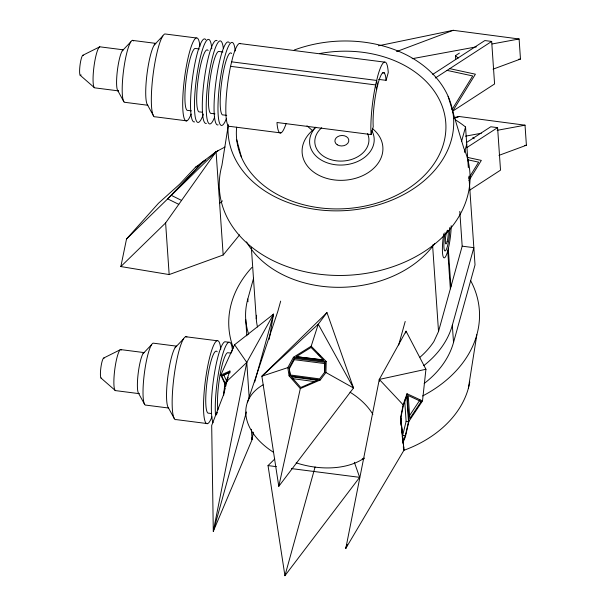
<?xml version="1.0" encoding="UTF-8"?>
<svg xmlns="http://www.w3.org/2000/svg" width="606" height="606" viewBox="0 0 606 606"><rect width="100%" height="100%" fill="white"/><g stroke="black" fill="none" stroke-linecap="round" stroke-linejoin="round"><path stroke-width="0.91" d="M324.892 362.32L324.634 372.273L319.604 378.894L290.251 374.97L289.138 367.721L294.228 358.381L324.892 362.32L324.74 372.652M278.783 486.33L300.311 388.575L320.248 379.985L325.922 372.508L326.21 361.487L311.189 346.2L318.256 324.202L326.967 312.598L353.51 387.969L278.783 486.33L261.875 376.212L326.967 312.598M257.505 326.99A94.059 70.599 -3.9 0 1 256.255 318.771L256.611 315.264M422.511 400.922L425.935 369.274L406.05 331.171L379.303 379.417L345.821 548.332L404.013 450.129L400.657 417.398L403.149 404.823L407.005 393.733L422.511 400.922L408.906 421.359L405.353 436.956L402.778 443.054M228.364 124.692L221.932 165.347A125.533 94.218 -3.9 0 0 351.472 275.056A125.533 94.218 -3.9 0 0 463.825 148.182L448.114 96.309M468.362 388.34L476.839 334.747M253.353 432.214L252.081 439.653L213.289 531.333L211.691 425.465L223.478 394.945L226.023 382.113L229.879 371.016L220.819 375.053L225.909 386.007M269.231 339.269L273.518 314.173L234.583 344.738L220.819 375.053M224.22 392.756L225.084 388.385M225.432 386.636L228.159 377.288M254.694 382.03L273.518 314.173L246.771 362.418L213.289 531.333L246.392 411.966M239.643 234.81L223.175 255.005L169.165 274.571L120.844 266.557L126.533 238.976L158.53 203.207L179.618 184.224L195.465 167.264L216.077 151.727L225.023 147.008M402.263 437.009L406.118 421.367L404.664 400.142M402.695 441.941L405.3 435.767L408.505 421.678L406.732 395.832L403.248 405.846L401.043 416.973L402.384 437.32M280.836 132.919L229.879 126.381A41.844 7.075 -82.7 0 1 230.56 66.327L232.727 57.358A41.844 7.075 -82.7 0 1 240.582 43.708M286.047 123.753A41.844 7.075 -82.7 0 1 276.98 122.503L371.061 134.57L373.228 126.745A31.292 5.295 -82.7 0 1 376.629 89.62L378.242 82.916A31.292 5.295 -82.7 0 1 384.53 73.137L382.666 72.902M450.356 288.827L447.743 250.899L448.826 246.415A20.922 3.538 -82.7 0 0 451.197 225.697M248.695 334.224A104.611 78.515 -3.9 0 1 247.809 298.993L253.566 278.252M280.676 301.121L277.919 311.067L247.309 402.679M378.644 79.386L386.098 80.34L388.264 72.523A41.844 7.075 -82.7 0 0 377.765 75.962L375.606 84.931A41.844 7.075 -82.7 0 0 371.061 134.57M315.09 466.953L284.926 575.7L268.026 465.59L274.73 459.03M398.672 344.973L405.202 321.453M346.837 544.688L345.821 548.332L347.283 544.87M405.543 332.974L406.05 331.171M461.545 141.418L465.544 126.987A115.504 86.696 -3.9 0 0 455.379 119.836M464.484 152.341L466.734 144.228M420.034 357.192A94.059 70.599 -3.9 0 0 433.881 341.549L438.524 331.482L462.181 246.172L459.795 211.38M424.177 383.469A104.611 78.515 -3.9 0 0 453.523 342.466L452.334 325.225L473.847 247.665L462.181 246.172M453.523 342.466L475.028 264.905L468.93 176.202M285.57 573.927L284.926 575.7L359.653 477.339L354.343 462.264M216.387 414.883L217.41 412.247M300.311 388.575L289.062 375.811L287.805 367.615L293.44 357.282L311.189 346.2M294.228 358.381L294.319 359.669L289.229 369.009L289.138 367.721M451.955 109.701L472.718 75.947L447.054 70.394M468.756 178.225L478.642 162.143L467.643 159.764M468.976 180.497L481.331 160.401L467.582 157.424M409.126 416.246L419.958 399.983M120.844 266.557L165.612 222.932L216.077 151.727L223.175 255.005M272.367 315.681L273.518 314.173M203.154 161.469L167.68 198.882L178.785 204.351M122.26 50.828L130.767 41.905M154.288 44.92L162.802 35.989M204.464 160.484L171.301 195.352L181.573 200.412M143.077 353.609L151.583 344.678M175.104 347.692L183.618 338.762M372.478 128.631A40.458 30.368 -3.9 0 1 370.645 170.9A40.458 30.368 -3.9 0 1 314.491 172.68A40.458 30.368 -3.9 0 1 312.408 130.532L315.771 127.207A32.368 24.293 -3.9 0 0 337.815 164.976A32.368 24.293 -3.9 0 0 371.879 130.775M126.533 238.976L216.077 151.727M226.023 382.113L246.771 362.418L234.583 344.738M219.622 203.366L222.463 200.897M201.404 163.302L205.82 159.969M211.706 155.53L214.653 153.31M216.857 151.644L218.334 150.538M296.266 356.669L311.06 347.427L323.589 360.176L296.266 356.669L323.036 359.82M455.727 59.373L455.47 55.661L459.393 53.116M432.729 74.386L484.845 40.557L491.671 41.435L494.587 83.961L452.667 111.171L475.407 74.197L449.743 68.652M435.313 78.015L491.671 41.435M466.294 142.652L490.777 126.76L497.594 127.631L500.518 170.157L469.665 190.186M466.741 147.659L497.594 127.631M225.727 384.515L221.751 375.97L228.742 372.569M195.465 167.264L197.723 166.074M82.893 55.244L99.77 46.806L123.291 49.821A20.74 3.507 -82.7 0 0 117.261 71.569A20.74 3.507 -82.7 0 0 118.587 90.9L95.066 87.885A20.74 3.507 -82.7 0 1 93.741 68.554A20.74 3.507 -82.7 0 1 99.77 46.806M103.709 358.017L120.586 349.579L144.107 352.594A20.74 3.507 -82.7 0 0 138.41 371.652A20.74 3.507 -82.7 0 0 138.532 393.286L144.736 404.55M221.751 375.97L229.31 372.599M396.551 51.593L453.243 30.3L519.1 38.981L520.478 59.047L493.034 69.167M453.856 118.496L459.166 116.504L525.023 125.184L526.402 145.243L498.958 155.371M287.805 367.615L261.875 376.212L318.256 324.202L353.51 387.969L325.922 372.508M379.432 381.295L379.303 379.417L425.935 369.274M378.439 45.798L453.243 30.3M454.553 117.458L459.166 116.504M412.171 58.706L476.331 46.874M492.133 43.958L519.1 38.981M465.522 136.161L481.323 133.244M497.132 130.328L525.023 125.184M518.6 59.252L520.478 59.047M524.531 145.448L526.402 145.243M196.246 37.966L164.885 33.951A41.844 7.075 -82.7 0 0 152.712 77.818A41.844 7.075 -82.7 0 0 155.394 116.829L186.754 120.852M239.362 43.503L384.409 62.1M132.328 40.375L155.848 43.39A31.292 5.295 -82.7 0 0 147.258 72.144A31.292 5.295 -82.7 0 0 147.44 104.793L153.636 116.049M199.404 48.98L195.049 48.419A31.292 5.295 -82.7 0 0 185.951 81.227A31.292 5.295 -82.7 0 0 187.951 110.406L191.435 110.853M222.925 51.995L218.569 51.434A31.292 5.295 -82.7 0 0 209.471 84.249A31.292 5.295 -82.7 0 0 211.471 113.42L214.956 113.867M231.643 61.842L376.682 80.447L377.44 86.272M230.56 66.327L375.606 84.931L376.629 89.62M147.849 105.262L125.23 102.361A31.292 5.295 -82.7 0 1 123.738 69.122A31.292 5.295 -82.7 0 1 133.638 40.958M202.328 112.246L199.715 111.913A31.292 5.295 -82.7 0 1 198.215 78.674A31.292 5.295 -82.7 0 1 208.123 50.51M226.72 115.375L223.235 114.928A31.292 5.295 -82.7 0 1 221.735 81.696A31.292 5.295 -82.7 0 1 231.643 53.533M185.701 336.724L217.062 340.746M228.818 342.254L224.902 341.746A41.844 7.075 -82.7 0 0 213.721 378.03A41.844 7.075 -82.7 0 0 213.07 422.753M293.44 357.282L326.21 361.487M294.319 359.669L324.983 363.6M231.106 353.146L227.621 352.7A31.292 5.295 -82.7 0 0 219.895 375.849A31.292 5.295 -82.7 0 0 217.94 409.838M406.118 421.367L408.505 421.678M139.403 393.68L115.882 390.658A20.74 3.507 -82.7 0 1 114.89 368.63A20.74 3.507 -82.7 0 1 121.458 349.965M402.914 435.464L405.3 435.767M168.665 408.035L146.046 405.134A31.292 5.295 -82.7 0 1 144.046 375.962A31.292 5.295 -82.7 0 1 153.144 343.147L176.664 346.162A31.292 5.295 -82.7 0 0 168.074 374.917A31.292 5.295 -82.7 0 0 168.256 407.565L174.452 418.822M211.38 413.512L208.767 413.178A31.292 5.295 -82.7 0 1 207.275 379.947A31.292 5.295 -82.7 0 1 217.183 351.775M207.57 423.624L176.21 419.602A41.844 7.075 -82.7 0 1 173.975 376.97A41.844 7.075 -82.7 0 1 186.921 336.928M268.026 465.59L276.442 466.665M291.395 468.582L359.653 477.339M289.062 375.811L320.248 379.985M292.266 378.606L314.582 381.591M80.151 75.235L94.195 87.499M100.967 378.008L115.011 390.272M455.47 55.661L458.197 58.07M472.854 137.554L474.218 138.759M318.014 353.904L319.991 355.911M379.303 379.417L403.149 404.823M117.715 90.514L123.919 101.77M223.705 374.811L226.886 381.651M384.53 73.137L385.514 75.795L386.098 80.34M236.658 139.539L241.552 157.545M403.316 446.41L403.763 448.137L400.96 420.806L401.263 425.42M403.323 447.47L404.013 450.129M251.74 437.79L252.081 439.653L251.369 429.29M289.365 369.91L290.198 375.349M465.544 126.987L468.347 167.733M448.288 248.657L450.909 286.82M432.578 244.968L438.524 331.482M407.005 393.733L408.906 421.359M251.338 247.301L256.255 318.771M247.809 298.993L247.998 301.72M245.725 319.513L246.854 335.845M246.771 362.418L249.233 398.21M229.879 371.016L230.007 372.857M165.612 222.932L169.165 274.571M401.505 429.109L401.687 431.881M400.657 417.398L400.778 419.223M400.899 421.056L401.202 425.632M401.505 430.207L401.627 432.033M364.327 458.045A67.789 43.299 15.5 0 1 296.16 462.855M273.412 452.227A67.789 43.299 15.5 0 1 263.08 384.84M350.01 392.173A67.789 43.299 15.5 0 1 372.879 414.375M81.09 74.932A10.188 1.727 -82.7 0 1 79.931 65.925A10.188 1.727 -82.7 0 1 83.325 55.434M191.102 114.087A41.844 7.075 -82.7 0 1 182.709 105.974A41.844 7.075 -82.7 0 1 189.928 50.684A41.844 7.075 -82.7 0 1 199.935 46.42M194.594 121.859A41.844 7.075 -82.7 0 1 192.594 77.416A41.844 7.075 -82.7 0 1 205.843 39.761M203.442 114.034A41.844 7.075 -82.7 0 1 194.496 108.459A41.844 7.075 -82.7 0 1 201.715 52.093A41.844 7.075 -82.7 0 1 211.789 48.897M214.622 117.102A41.844 7.075 -82.7 0 1 206.237 109.391A41.844 7.075 -82.7 0 1 213.229 54.457A41.844 7.075 -82.7 0 1 223.356 48.51M206.358 123.366A41.844 7.075 -82.7 0 1 204.116 80.734A41.844 7.075 -82.7 0 1 217.062 40.693M228.227 41.935A41.844 7.075 -82.7 0 1 229.363 42.776M218.115 124.874A41.844 7.075 -82.7 0 1 215.433 85.863A41.844 7.075 -82.7 0 1 227.606 41.988M226.386 118.609A41.844 7.075 -82.7 0 1 217.993 110.497A41.844 7.075 -82.7 0 1 225.205 55.207A41.844 7.075 -82.7 0 1 235.219 50.942M101.399 378.197A10.188 1.727 -82.7 0 1 100.914 367.38A10.188 1.727 -82.7 0 1 104.141 358.207M211.918 416.86A41.844 7.075 -82.7 0 1 203.525 408.747A41.844 7.075 -82.7 0 1 210.744 353.457A41.844 7.075 -82.7 0 1 220.758 349.192M215.471 414.716A41.844 7.075 -82.7 0 1 221.864 357.282A41.844 7.075 -82.7 0 1 232.515 350.7M223.705 395.18A41.844 7.075 -82.7 0 1 225.053 382.613M231.447 352.427A41.844 7.075 -82.7 0 1 233.454 347.344M470.514 280.411A125.533 94.218 -3.9 0 1 422.647 395.945M232.893 346.738A125.533 94.218 -3.9 0 1 251.891 267.458M469.809 381.931A112.974 84.795 -3.9 0 1 404.55 450.076M364.07 458.75A112.974 84.795 -3.9 0 1 362.236 458.871M294.221 50.018A112.974 84.795 -3.9 0 1 449.637 100.066A112.974 84.795 -3.9 0 1 353.578 209.881A112.974 84.795 -3.9 0 1 228.098 125.601M319.491 53.586A104.891 78.727 -3.9 0 1 445.251 118.026A104.891 78.727 -3.9 0 1 343.064 208.79A104.891 78.727 -3.9 0 1 236.658 127.162M312.408 130.532A184.845 86.62 49 0 1 306.977 125.813M367.592 133.631A27.096 20.331 -3.9 0 1 336.3 160.817A27.096 20.331 -3.9 0 1 321.718 127.745M434.653 243.627A104.611 78.515 -3.9 0 1 337.504 287.32A104.611 78.515 -3.9 0 1 246.536 241.855M452.334 325.225A104.611 78.515 -3.9 0 1 423.715 365.668M447.743 250.899A20.922 3.538 -82.7 0 1 442.933 255.861A20.922 3.538 -82.7 0 1 443.69 233.802M449.713 227.606A13.946 2.356 -82.7 0 1 447.637 245.528A13.946 2.356 -82.7 0 1 444.153 249.293A13.946 2.356 -82.7 0 1 445.115 232.568M421.155 401.543L409.807 418.579L408.224 395.544L421.155 401.543M317.408 380.303L300.765 387.476L291.372 376.826L317.408 380.303M337.216 144.773A6.977 5.234 -3.9 0 0 348.685 141.607A6.977 5.234 -3.9 0 0 339.701 135.812A6.977 5.234 -3.9 0 0 337.216 144.773M447.114 241.703A6.977 1.182 -82.7 0 0 447.879 230.333A6.977 1.182 -82.7 0 0 445.402 239.287A6.977 1.182 -82.7 0 0 447.114 241.703"/></g></svg>
